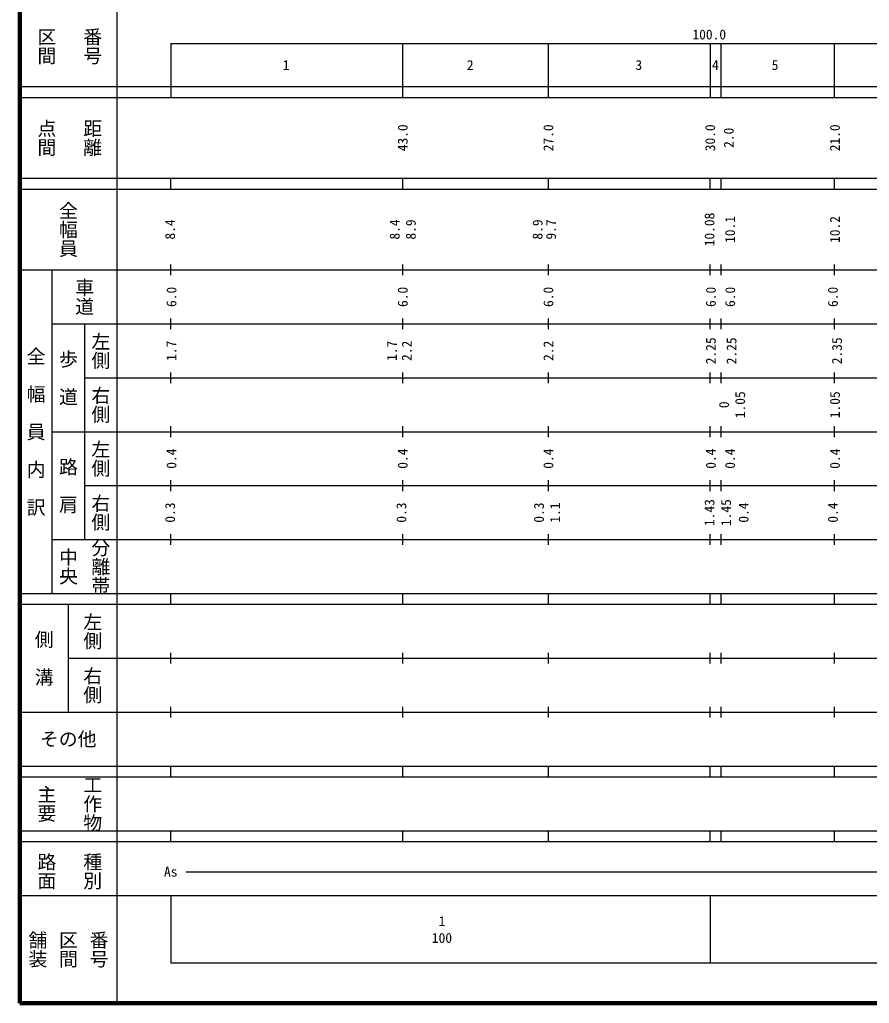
# Model space of a CAD drawing. Units: millimetres on the paper, enlarged 1000 times. Extents: x 40000 to 680000, y 20000 to 380000.
# Drawn here: x 40000 to 197519, y 20000 to 202409 of the extents above; entities that cross this region are included whole.
import ezdxf
from ezdxf.enums import TextEntityAlignment as Align

# ---------------------------------------------------------------- set-up
doc = ezdxf.new("R2010")
doc.units = ezdxf.units.MM
doc.header["$LTSCALE"] = 1000
doc.layers.add('M-TTL', color=2, linetype='Continuous', lineweight=140)
doc.layers.add('M-TTL-BAND', color=7, linetype='Continuous', lineweight=25)
doc.styles.add('@ＭＳ ゴシック', font='')
doc.styles.add('ＭＳ ゴシック', font='')
doc.styles.get('@ＭＳ ゴシック').set_extended_font_data('@MS Gothic')
doc.styles.get('ＭＳ ゴシック').set_extended_font_data('MS Gothic')

msp = doc.modelspace()

# ---------------------------------------------------------------- linework, layer by layer
at = {"layer": 'M-TTL'}
for p, q in [((40000, 380000), (40000, 20000)), ((40000, 20000), (680000, 20000))]:
    msp.add_line(p, q, dxfattribs=at)
at = {"layer": 'M-TTL-BAND'}
for p, q in [((58000, 370000), (58000, 20000)), ((68000, 198000), (579000, 198000)), ((68000, 198000), (68000, 188000)), ((111000, 198000), (111000, 188000)), ((138000, 198000), (138000, 188000)), ((168000, 198000), (168000, 188000)), ((170000, 198000), (170000, 188000)), ((191000, 198000), (191000, 188000)), ((40000, 190000), (579000, 190000)), ((40000, 188000), (579000, 188000)), ((40000, 173000), (579000, 173000)), ((68000, 171000), (68000, 173000)), ((111000, 173000), (111000, 171000)), ((138000, 173000), (138000, 171000)), ((168000, 171000), (168000, 173000)), ((170000, 173000), (170000, 171000)), ((191000, 173000), (191000, 171000)), ((40000, 171000), (579000, 171000)), ((68000, 155000), (68000, 157000)), ((111000, 157000), (111000, 155000)), ((138000, 157000), (138000, 155000)), ((168000, 155000), (168000, 157000)), ((170000, 157000), (170000, 155000)), ((191000, 157000), (191000, 155000)), ((40000, 156000), (579000, 156000)), ((46000, 96000), (46000, 156000)), ((46000, 146000), (579000, 146000)), ((52000, 146000), (52000, 106000)), ((68000, 145000), (68000, 147000)), ((111000, 147000), (111000, 145000)), ((138000, 147000), (138000, 145000)), ((168000, 145000), (168000, 147000)), ((170000, 147000), (170000, 145000)), ((191000, 147000), (191000, 145000)), ((68000, 135000), (68000, 137000)), ((111000, 137000), (111000, 135000)), ((138000, 137000), (138000, 135000)), ((168000, 135000), (168000, 137000)), ((170000, 137000), (170000, 135000)), ((191000, 137000), (191000, 135000)), ((52000, 136000), (579000, 136000)), ((46000, 126000), (579000, 126000)), ((68000, 125000), (68000, 127000)), ((111000, 127000), (111000, 125000)), ((138000, 127000), (138000, 125000)), ((168000, 125000), (168000, 127000)), ((170000, 127000), (170000, 125000)), ((191000, 127000), (191000, 125000)), ((68000, 115000), (68000, 117000)), ((111000, 117000), (111000, 115000)), ((138000, 117000), (138000, 115000)), ((168000, 115000), (168000, 117000)), ((170000, 117000), (170000, 115000)), ((191000, 117000), (191000, 115000)), ((52000, 116000), (579000, 116000)), ((46000, 106000), (579000, 106000)), ((68000, 105000), (68000, 107000)), ((111000, 107000), (111000, 105000)), ((138000, 107000), (138000, 105000)), ((168000, 105000), (168000, 107000)), ((170000, 107000), (170000, 105000)), ((191000, 107000), (191000, 105000)), ((40000, 96000), (579000, 96000)), ((68000, 94000), (68000, 96000)), ((111000, 96000), (111000, 94000)), ((138000, 96000), (138000, 94000)), ((168000, 94000), (168000, 96000)), ((170000, 96000), (170000, 94000)), ((191000, 96000), (191000, 94000)), ((40000, 94000), (579000, 94000)), ((49000, 94000), (49000, 74000)), ((49000, 84000), (579000, 84000)), ((68000, 83000), (68000, 85000)), ((111000, 85000), (111000, 83000)), ((138000, 85000), (138000, 83000)), ((168000, 83000), (168000, 85000)), ((170000, 85000), (170000, 83000)), ((191000, 85000), (191000, 83000)), ((68000, 73000), (68000, 75000)), ((111000, 75000), (111000, 73000)), ((138000, 75000), (138000, 73000)), ((168000, 73000), (168000, 75000)), ((170000, 75000), (170000, 73000)), ((191000, 75000), (191000, 73000)), ((40000, 74000), (579000, 74000)), ((40000, 64000), (579000, 64000)), ((68000, 62000), (68000, 64000)), ((111000, 64000), (111000, 62000)), ((138000, 64000), (138000, 62000)), ((168000, 62000), (168000, 64000)), ((170000, 64000), (170000, 62000)), ((191000, 64000), (191000, 62000)), ((40000, 62000), (579000, 62000)), ((40000, 52000), (579000, 52000)), ((68000, 50000), (68000, 52000)), ((111000, 52000), (111000, 50000)), ((138000, 52000), (138000, 50000)), ((168000, 50000), (168000, 52000)), ((170000, 52000), (170000, 50000)), ((191000, 52000), (191000, 50000)), ((40000, 50000), (579000, 50000)), ((70805, 44406), (565903, 44406)), ((40000, 40000), (579000, 40000)), ((68000, 40000), (68000, 27500)), ((168000, 40000), (168000, 27500)), ((68000, 27500), (579000, 27500))]:
    msp.add_line(p, q, dxfattribs=at)

# ---------------------------------------------------------------- texts
for s, height, rotation, style, p in [('番号', 2566, 270, '@ＭＳ ゴシック', (53500, 197500)), ('区間', 2566, 270, '@ＭＳ ゴシック', (45000, 197500)), ('点間', 2566, 270, '@ＭＳ ゴシック', (45000, 180500)), ('距離', 2566, 270, '@ＭＳ ゴシック', (53500, 180500)), ('43.0', 1833, 90, 'ＭＳ ゴシック', (111008, 180500)), ('27.0', 1833, 90, 'ＭＳ ゴシック', (138009, 180500)), ('30.0', 1833, 90, 'ＭＳ ゴシック', (168009, 180500)), ('21.0', 1833, 90, 'ＭＳ ゴシック', (191136, 180500)), ('2.0', 1833, 90, 'ＭＳ ゴシック', (171455, 180500)), ('全幅員', 2566, 270, '@ＭＳ ゴシック', (49000, 163500)), ('10.08', 1833, 90, 'ＭＳ ゴシック', (167882, 163500)), ('8.4', 1833, 90, 'ＭＳ ゴシック', (67882, 163500)), ('8.4', 1833, 90, 'ＭＳ ゴシック', (109508, 163500)), ('8.9', 1833, 90, 'ＭＳ ゴシック', (112508, 163500)), ('8.9', 1833, 90, 'ＭＳ ゴシック', (136009, 163500)), ('9.7', 1833, 90, 'ＭＳ ゴシック', (138509, 163500)), ('10.1', 1833, 90, 'ＭＳ ゴシック', (171699, 163500)), ('10.2', 1833, 90, 'ＭＳ ゴシック', (191136, 163500)), ('車道', 2566, 270, '@ＭＳ ゴシック', (52000, 151000)), ('6.0', 1833, 90, 'ＭＳ ゴシック', (68132, 151000)), ('6.0', 1833, 90, 'ＭＳ ゴシック', (111008, 151000)), ('6.0', 1833, 90, 'ＭＳ ゴシック', (138009, 151000)), ('6.0', 1833, 90, 'ＭＳ ゴシック', (168132, 151000)), ('6.0', 1833, 90, 'ＭＳ ゴシック', (171719, 151000)), ('6.0', 1833, 90, 'ＭＳ ゴシック', (190761, 151000)), ('左側', 2566, 270, '@ＭＳ ゴシック', (55000, 141000)), ('1.7', 1833, 90, 'ＭＳ ゴシック', (68132, 141000)), ('1.7', 1833, 90, 'ＭＳ ゴシック', (109008, 141000)), ('2.2', 1833, 90, 'ＭＳ ゴシック', (111758, 141000)), ('2.2', 1833, 90, 'ＭＳ ゴシック', (138009, 141000)), ('2.25', 1833, 90, 'ＭＳ ゴシック', (168132, 141000)), ('2.25', 1833, 90, 'ＭＳ ゴシック', (171963, 141000)), ('2.35', 1833, 90, 'ＭＳ ゴシック', (191511, 141000)), ('全\u3000幅\u3000員\u3000内\u3000訳', 2566, 270, '@ＭＳ ゴシック', (43000, 126000)), ('歩\u3000道', 2566, 270, '@ＭＳ ゴシック', (49000, 136000)), ('右側', 2566, 270, '@ＭＳ ゴシック', (55000, 131000)), ('1.05', 1833, 90, 'ＭＳ ゴシック', (173573, 131000)), ('1.05', 1833, 90, 'ＭＳ ゴシック', (191136, 131000)), ('0', 1833, 90, 'ＭＳ ゴシック', (170573, 131000)), ('左側', 2566, 270, '@ＭＳ ゴシック', (55000, 121000)), ('0.4', 1833, 90, 'ＭＳ ゴシック', (68132, 121000)), ('0.4', 1833, 90, 'ＭＳ ゴシック', (111008, 121000)), ('0.4', 1833, 90, 'ＭＳ ゴシック', (138009, 121000)), ('0.4', 1833, 90, 'ＭＳ ゴシック', (168132, 121000)), ('0.4', 1833, 90, 'ＭＳ ゴシック', (171689, 121000)), ('0.4', 1833, 90, 'ＭＳ ゴシック', (191136, 121000)), ('路\u3000肩', 2566, 270, '@ＭＳ ゴシック', (49000, 116000)), ('右側', 2566, 270, '@ＭＳ ゴシック', (55000, 111000)), ('1.43', 1833, 90, 'ＭＳ ゴシック', (167882, 111000)), ('1.45', 1833, 90, 'ＭＳ ゴシック', (170951, 111000)), ('0.3', 1833, 90, 'ＭＳ ゴシック', (67882, 111000)), ('0.3', 1833, 90, 'ＭＳ ゴシック', (110758, 111000)), ('0.3', 1833, 90, 'ＭＳ ゴシック', (136259, 111000)), ('1.1', 1833, 90, 'ＭＳ ゴシック', (139259, 111000)), ('0.4', 1833, 90, 'ＭＳ ゴシック', (174201, 111000)), ('0.4', 1833, 90, 'ＭＳ ゴシック', (190761, 111000)), ('分離帯', 2566, 270, '@ＭＳ ゴシック', (55000, 101000)), ('中央', 2566, 270, '@ＭＳ ゴシック', (49000, 101000)), ('左側', 2566, 270, '@ＭＳ ゴシック', (53500, 89000)), ('側\u3000溝', 2566, 270, '@ＭＳ ゴシック', (44500, 84000)), ('右側', 2566, 270, '@ＭＳ ゴシック', (53500, 79000)), ('主要', 2566, 270, '@ＭＳ ゴシック', (45000, 57000)), ('工作物', 2566, 270, '@ＭＳ ゴシック', (53500, 57000)), ('路面', 2566, 270, '@ＭＳ ゴシック', (45000, 44500)), ('種別', 2566, 270, '@ＭＳ ゴシック', (53500, 44500)), ('舗装', 2566, 270, '@ＭＳ ゴシック', (43333, 30000)), ('区間', 2566, 270, '@ＭＳ ゴシック', (49000, 30000)), ('番号', 2566, 270, '@ＭＳ ゴシック', (54667, 30000))]:
    msp.add_text(s, height=height, rotation=rotation, dxfattribs=dict(at, style=style)).set_placement(p, align=Align.MIDDLE_CENTER)
at = {"layer": 'M-TTL-BAND', "style": 'ＭＳ ゴシック'}
msp.add_text('100.0', height=1833, dxfattribs=at).set_placement((167844, 198195), align=Align.BOTTOM_CENTER)
for s, height, p in [('1', 1833, (89403, 194000)), ('2', 1833, (123530, 194000)), ('3', 1833, (154781, 194000)), ('4', 1833, (168987, 194000)), ('5', 1833, (180032, 194000)), ('その他', 2566, (49000, 69000)), ('As', 1833, (68006, 44406)), ('1', 1833, (118288, 35238)), ('100', 1833, (118288, 32131))]:
    msp.add_text(s, height=height, dxfattribs=at).set_placement(p, align=Align.MIDDLE_CENTER)

doc.saveas('drawing.dxf')
